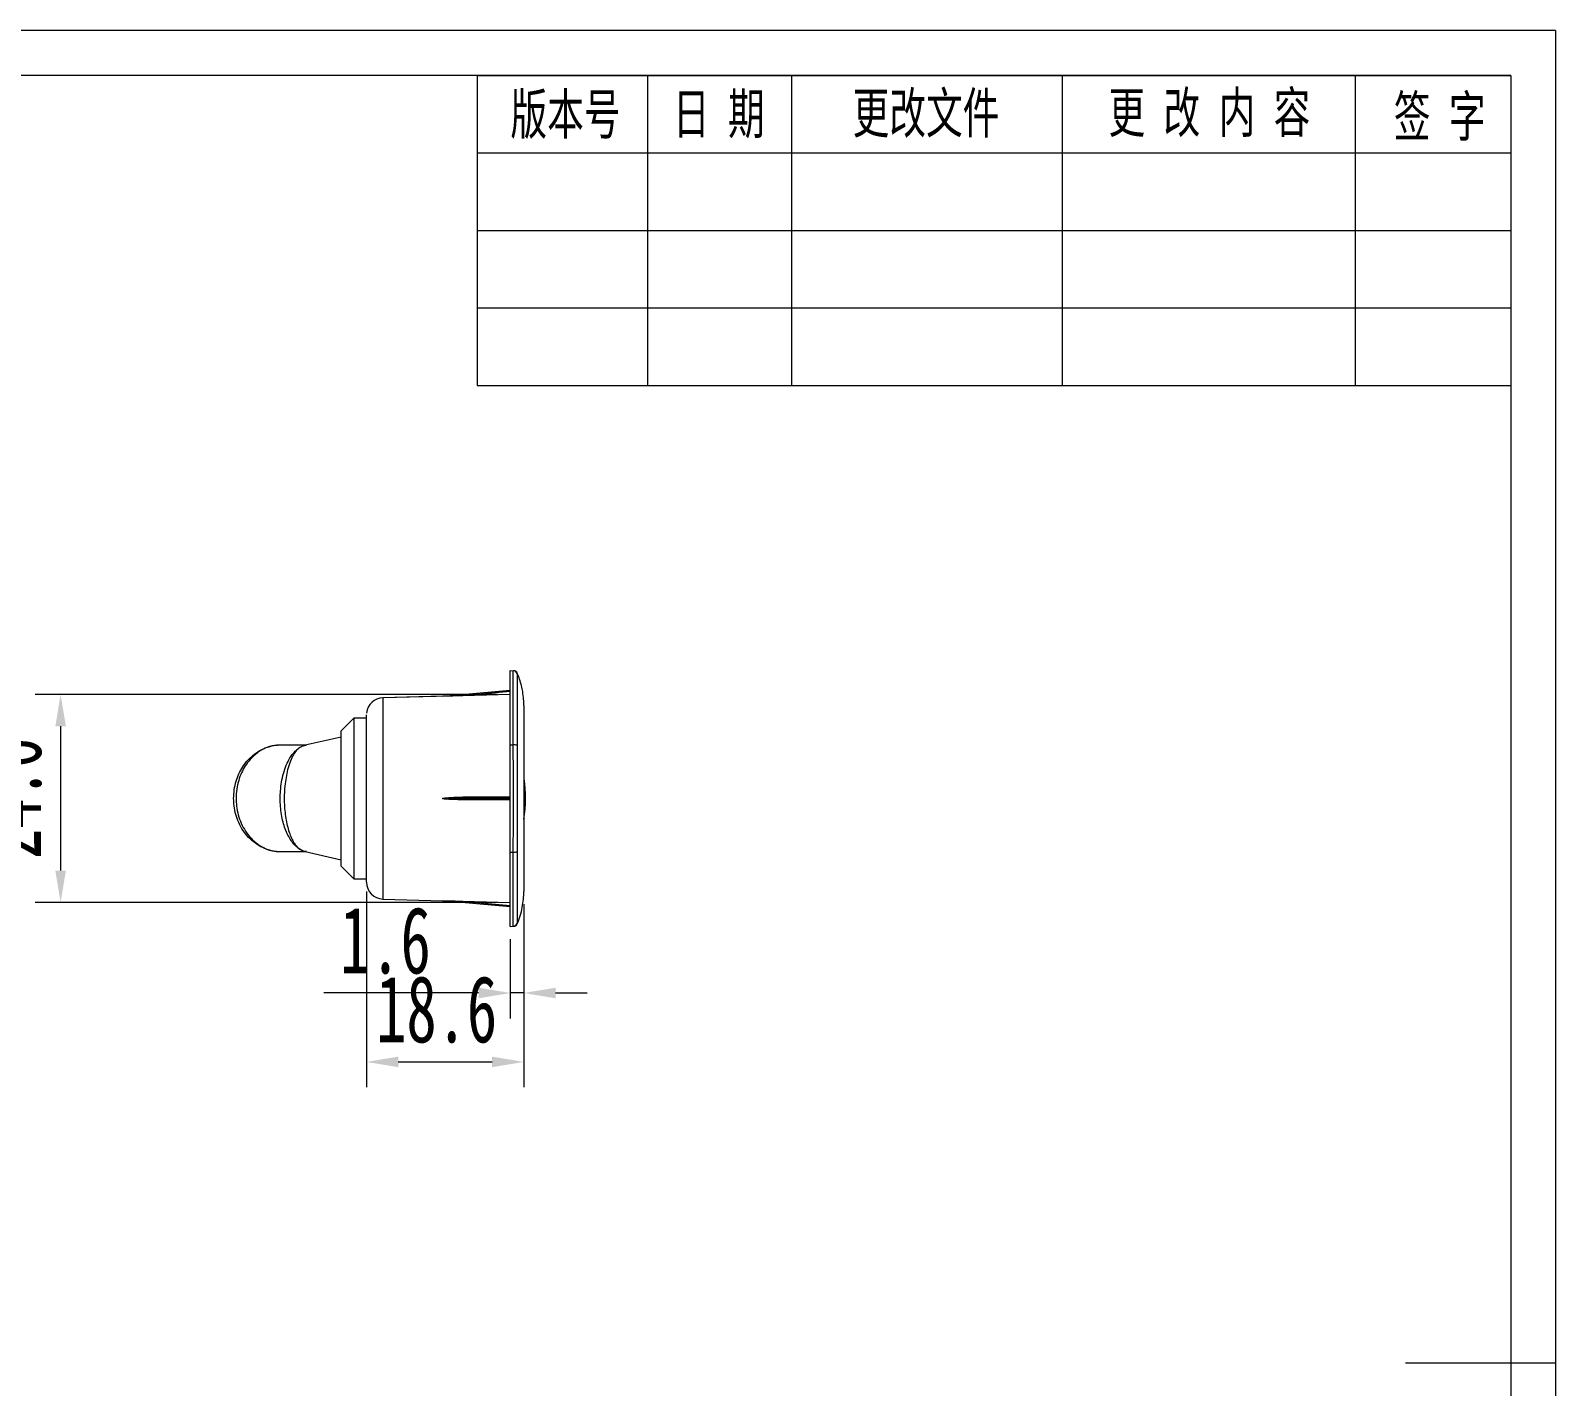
# Model space of a CAD drawing. Header units: millimetres. Extents: x 37 to 3702, y -325 to 1382.
# Drawn here: x 2406.6 to 2586.9, y -167.1 to -6.9 of the extents above; entities that cross this region are included whole.
import ezdxf

# ---------------------------------------------------------------- set-up
doc = ezdxf.new("R2010")
doc.units = ezdxf.units.MM
doc.header["$PDSIZE"] = -1
doc.layers.get('0').update_dxf_attribs({"lineweight": 20})
for name, color, linetype, lineweight in [('2细线层', 4, 'Continuous', 0), ('AM_5', 3, 'Continuous', 25), ('图框', 7, 'Continuous', 25), ('图框层', 7, 'Continuous', 15)]:
    doc.layers.add(name, color=color, linetype=linetype, lineweight=lineweight)
doc.layers.add('5剖面线层', color=2, linetype='Continuous')
doc.styles.add('标准', font='', dxfattribs={"width": 0.667})
doc.styles.get('标准').set_extended_font_data('SimSun')
doc.dimstyles.new('标准$0', dxfattribs={"dimscale": 1.5, "dimtxt": 5.25, "dimasz": 2.5, "dimexe": 2, "dimexo": 1, "dimgap": 1.5, "dimtad": 1, "dimdec": 1, "dimdsep": 46, "dimtxsty": '标准', "dimcen": 2.5, "dimadec": 0, "dimazin": 0, "dimtfac": 0.714286, "dimtdec": 1, "dimtmove": 0, "dimatfit": 3, "dimfxl": 0, "dimtolj": 1, "dimtzin": 0, "dimlwd": 15, "dimlwe": 15, "dimarcsym": 0})

# ---------------------------------------------------------------- blocks, each defined once
blk = doc.blocks.new('*D120')
at = {"layer": 'AM_5', "color": 0, "linetype": 'Continuous', "lineweight": 15, "transparency": 16777216}
for p, q in [((2464.91, -110.13), (2464.91, -123.62)), ((2463.31, -114.25), (2463.31, -123.62)), ((2459.56, -120.62), (2441.28, -120.62)), ((2464.91, -120.62), (2463.31, -120.62)), ((2468.66, -120.62), (2472.41, -120.62))]:
    blk.add_line(p, q, dxfattribs=at)
at = {"layer": 'AM_5', "color": 0, "transparency": 16777216}
for points in [[(2459.56, -120), (2459.56, -121.25), (2463.31, -120.62)], [(2468.66, -120), (2468.66, -121.25), (2464.91, -120.62)]]:
    blk.add_solid(points, dxfattribs=at)
at = {"layer": 'Defpoints', "color": 0, "transparency": 16777216}
for p in [(2464.91, -108.63), (2463.31, -112.75), (2464.91, -120.62)]:
    blk.add_point(p, dxfattribs=at)
at = {"layer": 'AM_5', "color": 0, "lineweight": 20, "transparency": 16777216, "insert": (2448.55, -114.44), "char_height": 7.875, "attachment_point": 5, "style": '标准'}
blk.add_mtext('\\A1;1.6', dxfattribs=at)
blk = doc.blocks.new('*D121')
at = {"layer": 'AM_5', "color": 0, "linetype": 'Continuous', "lineweight": 15, "transparency": 16777216}
for p, q in [((2446.31, -108.62), (2446.31, -131.77)), ((2464.91, -110.13), (2464.91, -131.77)), ((2450.06, -128.77), (2461.16, -128.77))]:
    blk.add_line(p, q, dxfattribs=at)
at = {"layer": 'AM_5', "color": 0, "transparency": 16777216}
for points in [[(2450.06, -128.14), (2450.06, -129.39), (2446.31, -128.77)], [(2461.16, -128.14), (2461.16, -129.39), (2464.91, -128.77)]]:
    blk.add_solid(points, dxfattribs=at)
at = {"layer": 'Defpoints', "color": 0, "transparency": 16777216}
for p in [(2446.31, -107.12), (2464.91, -108.63), (2464.91, -128.77)]:
    blk.add_point(p, dxfattribs=at)
at = {"layer": 'AM_5', "color": 0, "lineweight": 20, "transparency": 16777216, "insert": (2454.61, -122.58), "char_height": 7.875, "attachment_point": 5, "style": '标准'}
blk.add_mtext('\\A1;18.6', dxfattribs=at)
blk = doc.blocks.new('*D126')
at = {"layer": 'AM_5', "color": 0, "linetype": 'Continuous', "lineweight": 15, "transparency": 16777216}
for p, q in [((2461.81, -85.34), (2407.15, -85.34)), ((2410.15, -89.09), (2410.15, -106.16)), ((2461.81, -109.91), (2407.15, -109.91))]:
    blk.add_line(p, q, dxfattribs=at)
at = {"layer": 'AM_5', "color": 0, "transparency": 16777216}
for points in [[(2409.53, -89.09), (2410.78, -89.09), (2410.15, -85.34)], [(2409.53, -106.16), (2410.78, -106.16), (2410.15, -109.91)]]:
    blk.add_solid(points, dxfattribs=at)
at = {"layer": 'Defpoints', "color": 0, "transparency": 16777216}
for p in [(2463.31, -85.34), (2410.15, -109.91), (2463.31, -109.91)]:
    blk.add_point(p, dxfattribs=at)
at = {"layer": 'AM_5', "color": 0, "lineweight": 20, "transparency": 16777216, "insert": (2403.97, -97.63), "char_height": 7.875, "attachment_point": 5, "rotation": 90, "style": '标准'}
blk.add_mtext('\\A1;24.6', dxfattribs=at)

msp = doc.modelspace()

# ---------------------------------------------------------------- linework, layer by layer
at = {"color": 7, "lineweight": 20, "ltscale": 7}
msp.add_line((2581.58, -12.17), (2581.58, -48.82), dxfattribs=at)
at = {"color": 7, "lineweight": 20}
for p, q in [((2463.31, -82.51), (2463.68, -82.53)), ((2457.72, -85.49), (2448.26, -85.74)), ((2455.32, -85.55), (2448.26, -85.74)), ((2448.26, -85.74), (2448.26, -85.74)), ((2448.26, -85.74), (2448.26, -85.74)), ((2448.26, -85.74), (2448.26, -85.74)), ((2448.26, -85.74), (2448.26, -85.74)), ((2455.32, -85.55), (2463.31, -84.84)), ((2463.31, -84.99), (2457.71, -85.49)), ((2463.31, -85.34), (2457.71, -85.49)), ((2444.81, -88.12), (2443.31, -89.62)), ((2446.31, -88.12), (2444.81, -88.12)), ((2444.81, -88.12), (2444.81, -97.62)), ((2443.31, -97.62), (2443.31, -89.62)), ((2439.15, -91.33), (2436.12, -91.33)), ((2438.91, -91.37), (2439.22, -91.35)), ((2443.31, -90.37), (2439.08, -91.35)), ((2463.31, -103.97), (2463.31, -91.29)), ((2463.31, -91.29), (2463.66, -91.29)), ((2443.31, -105.62), (2443.31, -97.62)), ((2444.81, -97.62), (2444.81, -107.12)), ((2455.31, -97.63), (2455.31, -97.63)), ((2463.31, -97.63), (2455.31, -97.63)), ((2463.31, -97.48), (2457.71, -97.48)), ((2457.71, -97.48), (2463.31, -97.48)), ((2463.31, -97.78), (2457.71, -97.78)), ((2463.31, -97.78), (2457.71, -97.78)), ((2436.12, -103.91), (2439.15, -103.91)), ((2439.07, -103.89), (2443.31, -104.87)), ((2463.31, -103.97), (2463.66, -103.97)), ((2443.31, -105.62), (2444.81, -107.12)), ((2444.81, -107.12), (2446.31, -107.12)), ((2448.26, -109.52), (2455.32, -109.71)), ((2463.31, -110.42), (2455.32, -109.71)), ((2457.7, -109.77), (2463.31, -109.91)), ((2457.7, -109.77), (2463.31, -110.27)), ((2463.31, -112.75), (2463.68, -112.73)), ((2464.13, -112.4), (2464.14, -112.42))]:
    msp.add_line(p, q, dxfattribs=at)
at = {"color": 7, "lineweight": 20, "flags": 128}
for points in [[(2463.31, -87.34), (2463.31, -87.34)], [(2463.31, -87.34), (2463.31, -87.34)], [(2463.31, -107.92), (2463.31, -107.92)], [(2463.7, -112.73), (2463.7, -112.73)]]:
    msp.add_lwpolyline(points, dxfattribs=at)
at = {"color": 7, "lineweight": 20}
for centre, radius, start, end in [((2463.66, -83.03), 0.5, 19.3087, 87.4989), ((2463.68, -83.03), 0.5, 22.9225, 87.4506), ((2448.31, -87.74), 2, 91.5218, 174.1089), ((2438.88, -90.55), 0.816, 272.3336, 282.838), ((2463.74, -93), 1.71, 77.1828, 92.6004), ((2449.51, -97.63), 15.6, 351.0348, 8.5711), ((2463.74, -102.26), 1.71, 267.3998, 282.8174), ((2448.31, -107.52), 2, 180, 268.5125), ((2463.66, -112.23), 0.5, 272.5011, 340.6913), ((2463.68, -112.23), 0.5, 272.5494, 337.0558)]:
    msp.add_arc(centre, radius, start, end, dxfattribs=at)
for start_param, end_param in [(3.131708, 3.141593), (3.141593, 3.155194)]:
    msp.add_ellipse((2456.52, -97.63), major_axis=(1.2, 0), ratio=0.124511, start_param=start_param, end_param=end_param, dxfattribs=at)
for points, knots in [([(2463.31, -91.29), (2463.31, -91.01), (2463.31, -90.45), (2463.31, -89.53), (2463.31, -88.56), (2463.31, -87.55), (2463.31, -86.6), (2463.31, -85.73), (2463.31, -84.94), (2463.31, -84.25), (2463.31, -83.67), (2463.31, -83.19), (2463.31, -82.82), (2463.31, -82.56), (2463.31, -82.53), (2463.31, -82.51)], [0, 0, 0, 0, 0.058618, 0.117236, 0.194938, 0.272888, 0.35059, 0.42827, 0.5062, 0.583882, 0.66152, 0.739407, 0.817047, 0.908523, 1, 1, 1, 1]), ([(2463.66, -91.29), (2463.66, -91.29), (2463.66, -90.98), (2463.66, -90.36), (2463.65, -89.39), (2463.65, -88.4), (2463.65, -87.4), (2463.65, -86.47), (2463.65, -85.61), (2463.65, -84.84), (2463.65, -84.16), (2463.65, -83.6), (2463.66, -83.14), (2463.66, -82.8), (2463.67, -82.58), (2463.68, -82.53), (2463.68, -82.53), (2463.68, -82.53)], [0, 0, 0, 0, 0.000004, 0.064949, 0.129894, 0.207505, 0.285363, 0.362975, 0.44062, 0.518515, 0.596162, 0.673783, 0.751653, 0.829276, 0.914636, 0.999996, 1, 1, 1, 1]), ([(2463.68, -82.53), (2463.69, -82.53), (2463.72, -82.53), (2463.7, -82.53), (2463.71, -82.53), (2463.7, -82.53), (2463.7, -82.53), (2463.7, -82.53)], [0, 0, 0, 0, 0.106496, 0.212995, 0.425994, 0.851986, 1, 1, 1, 1]), ([(2464.13, -82.86), (2464.13, -82.88), (2464.12, -82.92), (2464.12, -83.15), (2464.12, -83.49), (2464.11, -83.93), (2464.11, -84.48), (2464.11, -85.13), (2464.11, -85.87), (2464.11, -86.69), (2464.11, -87.59), (2464.11, -88.55), (2464.11, -89.51), (2464.12, -90.44), (2464.12, -91.03), (2464.12, -91.33)], [0, 0, 0, 0, 0.0854792, 0.170953, 0.2485834, 0.3264516, 0.4040755, 0.481679, 0.5595256, 0.6371284, 0.7146978, 0.7925095, 0.8700817, 0.9350403, 1, 1, 1, 1]), ([(2464.14, -82.83), (2464.14, -82.83), (2464.14, -82.83), (2464.14, -82.83), (2464.14, -82.83), (2464.15, -82.83), (2464.14, -82.85), (2464.13, -82.86)], [0, 0, 0, 0, 0.150705, 0.598849, 0.799424, 0.899711, 1, 1, 1, 1]), ([(2464.91, -86.63), (2464.91, -86.39), (2464.9, -85.85), (2464.8, -85.07), (2464.64, -84.28), (2464.43, -83.55), (2464.23, -83.07), (2464.14, -82.83)], [0, 0, 0, 0, 0.185253, 0.418144, 0.599993, 0.803325, 1, 1, 1, 1]), ([(2448.26, -85.74), (2448.26, -85.74), (2448.26, -85.74), (2448.26, -85.73), (2448.26, -85.8), (2448.26, -85.98), (2448.26, -86.26), (2448.26, -86.61), (2448.26, -87.03), (2448.26, -87.52), (2448.26, -88.09), (2448.26, -88.72), (2448.26, -89.42), (2448.26, -90.18), (2448.26, -90.99), (2448.26, -91.84), (2448.26, -92.74), (2448.26, -93.68), (2448.26, -94.64), (2448.26, -95.62), (2448.26, -96.61), (2448.26, -97.62), (2448.26, -98.62), (2448.26, -99.61), (2448.26, -100.58), (2448.26, -101.54), (2448.26, -102.47), (2448.26, -103.53), (2448.26, -104.67), (2448.26, -105.71), (2448.26, -106.52), (2448.26, -107.15), (2448.26, -107.72), (2448.26, -108.22), (2448.26, -108.64), (2448.26, -108.98), (2448.26, -109.24), (2448.26, -109.47), (2448.26, -109.54), (2448.26, -109.51), (2448.26, -109.52), (2448.26, -109.52)], [0, 0, 0, 0, 0.008898, 0.03386, 0.058885, 0.084328, 0.109999, 0.132726, 0.155693, 0.178826, 0.202214, 0.224938, 0.247903, 0.271031, 0.294414, 0.317156, 0.340141, 0.363292, 0.386696, 0.409444, 0.432434, 0.455592, 0.479008, 0.501535, 0.52429, 0.547201, 0.570355, 0.593318, 0.62814, 0.663543, 0.68619, 0.709076, 0.732127, 0.755427, 0.778119, 0.80105, 0.824147, 0.847497, 0.88599, 0.924751, 1, 1, 1, 1]), ([(2457.71, -85.49), (2457.61, -85.49), (2457.11, -85.51), (2456.51, -85.52), (2455.94, -85.54), (2455.73, -85.54), (2455.59, -85.55), (2455.5, -85.55), (2455.44, -85.55), (2455.4, -85.55), (2455.37, -85.55), (2455.35, -85.55), (2455.34, -85.55), (2455.33, -85.55), (2455.32, -85.55), (2455.32, -85.55), (2455.32, -85.55), (2455.32, -85.55), (2455.32, -85.55)], [0, 0, 0, 0, 0.124603, 0.623097, 0.746166, 0.828667, 0.884042, 0.921273, 0.946363, 0.963325, 0.974846, 0.982725, 0.988166, 0.993476, 0.995819, 0.998184, 0.999577, 1, 1, 1, 1]), ([(2446.31, -107.52), (2446.31, -107.52), (2446.31, -107.51), (2446.31, -107.53), (2446.31, -107.47), (2446.31, -107.23), (2446.31, -106.9), (2446.31, -106.45), (2446.31, -105.89), (2446.31, -105.22), (2446.31, -104.46), (2446.31, -103.6), (2446.31, -102.67), (2446.31, -101.67), (2446.31, -100.63), (2446.31, -99.56), (2446.31, -98.46), (2446.31, -97.35), (2446.31, -96.24), (2446.31, -95.15), (2446.31, -94.08), (2446.31, -93.07), (2446.31, -92.11), (2446.31, -91.22), (2446.31, -90.41), (2446.31, -89.69), (2446.31, -89.08), (2446.31, -88.57), (2446.31, -88.15), (2446.31, -87.87), (2446.31, -87.75), (2446.31, -87.74), (2446.31, -87.74), (2446.31, -87.74)], [0, 0, 0, 0, 0.09947, 0.134863, 0.170175, 0.200003, 0.229927, 0.259757, 0.289522, 0.319382, 0.349148, 0.379336, 0.409621, 0.439804, 0.469451, 0.499191, 0.528841, 0.558714, 0.588686, 0.618564, 0.648465, 0.678462, 0.708364, 0.738242, 0.768217, 0.798097, 0.827973, 0.857947, 0.887827, 0.922638, 0.957653, 0.992656, 1, 1, 1, 1]), ([(2446.31, -107.51), (2446.31, -107.51), (2446.31, -107.51), (2446.31, -107.54), (2446.31, -107.49), (2446.31, -107.18), (2446.31, -106.59), (2446.31, -105.74), (2446.31, -104.65), (2446.31, -103.37), (2446.31, -101.93), (2446.31, -100.36), (2446.31, -98.73), (2446.31, -97.05), (2446.31, -95.4), (2446.31, -93.8), (2446.31, -92.32), (2446.31, -90.98), (2446.31, -89.82), (2446.31, -88.86), (2446.31, -88.17), (2446.31, -87.77), (2446.31, -87.75), (2446.31, -87.74)], [0, 0, 0, 0, 0.013179, 0.059914, 0.106555, 0.155024, 0.204886, 0.254081, 0.304741, 0.353406, 0.403441, 0.452145, 0.502269, 0.550964, 0.601078, 0.649818, 0.69997, 0.748582, 0.798597, 0.850024, 0.903127, 0.954289, 1, 1, 1, 1]), ([(2464.91, -86.63), (2464.91, -86.63), (2464.91, -86.63), (2464.91, -86.63), (2464.91, -86.67), (2464.91, -86.81), (2464.91, -87.03), (2464.91, -87.23), (2464.91, -87.49), (2464.91, -87.81), (2464.91, -88.39), (2464.91, -89.06), (2464.91, -89.58), (2464.91, -90.11), (2464.91, -90.65), (2464.91, -91.54), (2464.91, -92.48), (2464.91, -93.15), (2464.91, -93.82), (2464.91, -94.48), (2464.91, -95.51), (2464.91, -96.57), (2464.91, -97.28), (2464.91, -97.98), (2464.91, -98.69), (2464.91, -99.75), (2464.91, -100.78), (2464.91, -101.44), (2464.91, -102.11), (2464.91, -102.78), (2464.91, -103.72), (2464.91, -104.6), (2464.91, -105.15), (2464.91, -105.68), (2464.91, -106.2), (2464.91, -106.87), (2464.91, -107.45), (2464.91, -107.77), (2464.91, -108.03), (2464.91, -108.23), (2464.91, -108.45), (2464.91, -108.59), (2464.91, -108.63), (2464.91, -108.63), (2464.91, -108.63), (2464.91, -108.63)], [0.125, 0.125, 0.125, 0.125, 0.1255368, 0.1255368, 0.1324666, 0.1393963, 0.146326, 0.1532557, 0.1532557, 0.1617946, 0.1703334, 0.1788723, 0.1874111, 0.1874111, 0.1955277, 0.2036443, 0.2117609, 0.2198775, 0.2198775, 0.2274081, 0.2349388, 0.2424694, 0.25, 0.25, 0.2575306, 0.2650612, 0.2725919, 0.2801225, 0.2801225, 0.2882391, 0.2963557, 0.3044723, 0.3125889, 0.3125889, 0.3211278, 0.3296666, 0.3382055, 0.3467443, 0.3467443, 0.353674, 0.3606037, 0.3675334, 0.3744632, 0.3744632, 0.375, 0.375, 0.375, 0.375]), ([(2434.29, -103.52), (2434.21, -103.5), (2433.82, -103.36), (2433.16, -102.94), (2432.38, -102.27), (2431.71, -101.44), (2431.2, -100.53), (2430.84, -99.53), (2430.65, -98.56), (2430.59, -97.57), (2430.66, -96.58), (2430.87, -95.6), (2431.22, -94.69), (2431.67, -93.86), (2432.24, -93.12), (2432.92, -92.48), (2433.63, -91.98), (2434.13, -91.77), (2434.35, -91.68)], [0, 0, 0, 0, 0.018632, 0.091498, 0.166665, 0.236523, 0.30858, 0.374061, 0.441528, 0.497386, 0.562221, 0.629039, 0.689768, 0.752021, 0.815221, 0.87999, 0.947443, 1, 1, 1, 1]), ([(2436.12, -91.35), (2435.96, -91.35), (2435.5, -91.34), (2434.77, -91.52), (2433.94, -91.87), (2433.2, -92.38), (2432.54, -93.01), (2431.98, -93.75), (2431.52, -94.59), (2431.18, -95.51), (2430.95, -96.53), (2430.88, -97.56), (2430.94, -98.58), (2431.14, -99.59), (2431.49, -100.59), (2432, -101.53), (2432.65, -102.35), (2433.41, -103.03), (2434.22, -103.51), (2435.04, -103.79), (2435.67, -103.91), (2436.03, -103.89), (2436.12, -103.89)], [0, 0, 0, 0, 0.029466, 0.086642, 0.139567, 0.193856, 0.24403, 0.295473, 0.344064, 0.393935, 0.446116, 0.50002, 0.545133, 0.59767, 0.651942, 0.707589, 0.765115, 0.822511, 0.881742, 0.931765, 0.982898, 1, 1, 1, 1]), ([(2435.58, -91.37), (2435.49, -91.38), (2435.2, -91.4), (2434.8, -91.5), (2434.5, -91.62), (2434.4, -91.66)], [0, 0, 0, 0, 0.229123, 0.725098, 1, 1, 1, 1]), ([(2436.04, -91.33), (2436, -91.33), (2435.9, -91.33), (2435.79, -91.34), (2435.73, -91.35)], [0, 0, 0, 0, 0.353764, 1, 1, 1, 1]), ([(2438.32, -103.55), (2438.31, -103.55), (2438.15, -103.44), (2437.83, -103.17), (2437.4, -102.63), (2437.02, -101.98), (2436.7, -101.24), (2436.44, -100.42), (2436.26, -99.54), (2436.14, -98.59), (2436.1, -97.65), (2436.14, -96.67), (2436.26, -95.67), (2436.49, -94.64), (2436.82, -93.67), (2437.25, -92.82), (2437.75, -92.14), (2438.12, -91.82), (2438.31, -91.69), (2438.32, -91.68)], [0, 0, 0, 0, 0.00121, 0.066872, 0.134023, 0.195858, 0.259143, 0.318334, 0.37901, 0.438701, 0.500083, 0.555023, 0.622364, 0.692103, 0.766737, 0.844188, 0.920266, 0.99879, 1, 1, 1, 1]), ([(2438.32, -91.68), (2438.32, -91.69), (2438.17, -91.81), (2437.87, -92.13), (2437.48, -92.79), (2437.2, -93.49), (2437.01, -94.13), (2436.86, -94.79), (2436.71, -95.65), (2436.61, -96.65), (2436.58, -97.64), (2436.61, -98.59), (2436.7, -99.53), (2436.85, -100.42), (2437.05, -101.25), (2437.29, -101.99), (2437.56, -102.56), (2437.81, -102.98), (2438.02, -103.26), (2438.18, -103.43), (2438.27, -103.51), (2438.3, -103.54), (2438.32, -103.55), (2438.32, -103.55)], [0, 0, 0, 0, 0.001206, 0.077149, 0.155542, 0.230207, 0.268788, 0.307755, 0.375158, 0.444936, 0.499919, 0.559644, 0.621085, 0.68029, 0.741032, 0.802826, 0.866144, 0.908555, 0.95139, 0.982078, 0.993438, 0.998794, 1, 1, 1, 1]), ([(2439.06, -91.35), (2438.93, -91.39), (2438.69, -91.46), (2438.44, -91.6), (2438.32, -91.68), (2438.32, -91.68)], [0, 0, 0, 0, 0.499804, 0.987021, 1, 1, 1, 1]), ([(2438.32, -91.68), (2438.32, -91.68), (2438.42, -91.6), (2438.61, -91.47), (2438.81, -91.4), (2438.91, -91.37)], [0, 0, 0, 0, 0.013211, 0.500503, 1, 1, 1, 1]), ([(2463.66, -103.97), (2463.67, -102.93), (2463.68, -100.84), (2463.68, -97.67), (2463.68, -94.48), (2463.67, -92.35), (2463.66, -91.29)], [0, 0, 0, 0, 0.247586, 0.496117, 0.747563, 1, 1, 1, 1]), ([(2464.12, -91.33), (2464.12, -92.36), (2464.13, -94.44), (2464.13, -97.59), (2464.13, -100.76), (2464.12, -102.87), (2464.12, -103.93)], [0, 0, 0, 0, 0.2472919, 0.4956638, 0.7472849, 1, 1, 1, 1]), ([(2455.31, -97.63), (2455.31, -97.63), (2455.32, -97.62), (2455.32, -97.62), (2455.35, -97.6), (2455.49, -97.57), (2456.03, -97.51), (2456.8, -97.49), (2457.46, -97.48), (2457.71, -97.48)], [0, 0, 0, 0, 0.001734, 0.004329, 0.011802, 0.044594, 0.174631, 0.693743, 1, 1, 1, 1]), ([(2457.71, -97.78), (2457.61, -97.78), (2457.11, -97.78), (2456.5, -97.76), (2455.93, -97.73), (2455.72, -97.71), (2455.58, -97.7), (2455.49, -97.69), (2455.42, -97.68), (2455.38, -97.67), (2455.36, -97.66), (2455.34, -97.65), (2455.33, -97.65), (2455.32, -97.64), (2455.31, -97.64), (2455.31, -97.63), (2455.31, -97.63)], [0, 0, 0, 0, 0.124574, 0.622954, 0.750272, 0.834781, 0.890829, 0.927985, 0.952621, 0.968971, 0.979848, 0.98712, 0.993782, 0.996618, 0.998813, 1, 1, 1, 1]), ([(2434.33, -103.55), (2434.45, -103.6), (2434.77, -103.73), (2435.25, -103.84), (2435.61, -103.87), (2435.76, -103.88)], [0, 0, 0, 0, 0.2587585, 0.6873082, 1, 1, 1, 1]), ([(2435.88, -103.9), (2435.9, -103.9), (2435.97, -103.91), (2436.04, -103.9), (2436.09, -103.9)], [0, 0, 0, 0, 0.301379, 1, 1, 1, 1]), ([(2438.32, -103.55), (2438.32, -103.55), (2438.49, -103.67), (2438.74, -103.81), (2439, -103.86), (2439.08, -103.87)], [0, 0, 0, 0, 0.0126748, 0.6951049, 1, 1, 1, 1]), ([(2439.22, -103.9), (2439.2, -103.9), (2439.04, -103.93), (2438.74, -103.82), (2438.46, -103.66), (2438.32, -103.55), (2438.32, -103.55)], [0, 0, 0, 0, 0.057633, 0.519877, 0.991254, 1, 1, 1, 1]), ([(2463.31, -112.75), (2463.31, -112.74), (2463.31, -112.73), (2463.31, -112.61), (2463.31, -112.37), (2463.31, -112), (2463.31, -111.51), (2463.31, -110.9), (2463.31, -110.2), (2463.31, -109.4), (2463.31, -108.51), (2463.31, -107.56), (2463.31, -106.48), (2463.31, -105.28), (2463.31, -104.41), (2463.31, -103.97)], [0, 0, 0, 0, 0.058618, 0.117236, 0.194946, 0.272905, 0.350616, 0.428299, 0.50623, 0.583914, 0.661523, 0.73938, 0.816991, 0.908495, 1, 1, 1, 1]), ([(2463.68, -112.73), (2463.68, -112.73), (2463.68, -112.73), (2463.67, -112.7), (2463.66, -112.56), (2463.66, -112.31), (2463.65, -111.91), (2463.65, -111.41), (2463.65, -110.79), (2463.65, -110.07), (2463.65, -109.26), (2463.65, -108.36), (2463.65, -107.39), (2463.65, -106.34), (2463.66, -105.19), (2463.66, -104.38), (2463.66, -103.97), (2463.66, -103.97)], [0, 0, 0, 0, 0.000004, 0.06495, 0.129896, 0.207503, 0.285356, 0.362963, 0.44061, 0.518505, 0.596154, 0.673742, 0.751579, 0.829168, 0.914582, 0.999996, 1, 1, 1, 1]), ([(2464.12, -103.93), (2464.12, -104.32), (2464.12, -105.1), (2464.11, -106.2), (2464.11, -107.22), (2464.11, -108.15), (2464.11, -109.01), (2464.11, -109.79), (2464.11, -110.49), (2464.11, -111.09), (2464.11, -111.58), (2464.12, -111.96), (2464.12, -112.21), (2464.13, -112.36), (2464.13, -112.39), (2464.13, -112.4)], [0, 0, 0, 0, 0.085424, 0.170845, 0.248388, 0.326172, 0.403712, 0.481321, 0.559173, 0.636781, 0.714407, 0.792275, 0.869907, 0.934952, 1, 1, 1, 1]), ([(2455.32, -109.71), (2455.32, -109.71), (2455.32, -109.71), (2455.32, -109.71), (2455.33, -109.71), (2455.37, -109.71), (2455.55, -109.71), (2456.34, -109.73), (2457.09, -109.75), (2457.7, -109.77)], [0, 0, 0, 0, 0.001424, 0.003171, 0.00619, 0.015859, 0.060781, 0.239136, 1, 1, 1, 1]), ([(2464.14, -112.42), (2464.26, -112.12), (2464.51, -111.49), (2464.74, -110.52), (2464.89, -109.56), (2464.91, -108.93), (2464.91, -108.63)], [0, 0, 0, 0, 0.252178, 0.517189, 0.766287, 1, 1, 1, 1]), ([(2464.14, -112.42), (2464.14, -112.43), (2464.14, -112.43), (2464.14, -112.43), (2464.14, -112.43)], [0, 0, 0, 0, 0.939912, 1, 1, 1, 1])]:
    msp.add_open_spline(points, degree=3, knots=knots, dxfattribs=at)
at = {"layer": '2细线层', "color": 7, "lineweight": 20}
for p, q in [((2586.88, -6.87), (2141.47, -6.87)), ((2586.88, -6.87), (2586.88, -321.83)), ((2459.41, -12.17), (2581.58, -12.17)), ((2459.41, -21.33), (2581.58, -21.33)), ((2459.41, -30.49), (2581.58, -30.49)), ((2459.41, -39.66), (2581.58, -39.66)), ((2459.41, -48.82), (2581.58, -48.82))]:
    msp.add_line(p, q, dxfattribs=at)
at = {"layer": '2细线层', "color": 7, "lineweight": 20, "ltscale": 7}
for p, q in [((2459.41, -12.17), (2459.41, -48.82)), ((2479.53, -12.17), (2479.53, -48.82)), ((2496.56, -12.17), (2496.56, -48.82)), ((2528.54, -12.17), (2528.54, -48.82)), ((2563.18, -12.17), (2563.18, -48.82))]:
    msp.add_line(p, q, dxfattribs=at)
at = {"layer": '5剖面线层', "color": 7, "lineweight": 20}
msp.add_line((2569.13, -164.33), (2586.88, -164.33), dxfattribs=at)
at = {"layer": '图框层', "color": 7, "lineweight": 20}
for q in [(2167.98, -12.17), (2581.58, -316.53), (2581.58, -316.53)]:
    msp.add_line((2581.58, -12.17), q, dxfattribs=at)

# ---------------------------------------------------------------- texts
at = {"layer": '图框', "color": 7, "lineweight": 20, "ltscale": 7, "char_height": 4.7723, "attachment_point": 5, "style": '标准'}
for s, insert, width in [('{\\fSimSun|b0|i0|c134|p2;版本号}', (2469.84, -17.02), 37.1789), ('{\\fSimSun|b0|i0|c134|p2;日 期}', (2487.96, -16.96), 37.1789), ('{\\fSimSun|b0|i0|c134|p2;更改文件}', (2512.46, -16.88), 37.1789), ('{\\fSimSun|b0|i0|c134|p2;更 改 内 容}', (2545.96, -16.81), 76.2151), ('{\\fSimSun|b0|i0|c134|p2;签 字}', (2573.19, -17.26), 37.1789)]:
    msp.add_mtext(s, dxfattribs=dict(at, insert=insert, width=width))

# ---------------------------------------------------------------- dimensions: what is measured, and where the dimension line sits
at = {"layer": 'AM_5', "color": 7, "lineweight": 20}
dim = msp.add_linear_dim(base=(2410.15, -109.91), p1=(2463.31, -85.34), p2=(2463.31, -109.91), angle=90, dimstyle='标准$0', dxfattribs=at)
dim.commit()
dim.dimension.update_dxf_attribs({"geometry": '*D126', "text_midpoint": (2403.97, -97.63)})
for base, p1, picture, middle in [((2464.91, -128.77), (2446.31, -107.12), '*D121', (2454.61, -128.77)), ((2464.91, -120.62), (2463.31, -112.75), '*D120', (2448.55, -120.62))]:
    dim = msp.add_linear_dim(base=base, p1=p1, p2=(2464.91, -108.63), dimstyle='标准$0', dxfattribs=at)
    dim.commit()
    dim.dimension.update_dxf_attribs({"geometry": picture, "text_midpoint": middle, "dimtype": 160})

doc.saveas('drawing.dxf')
